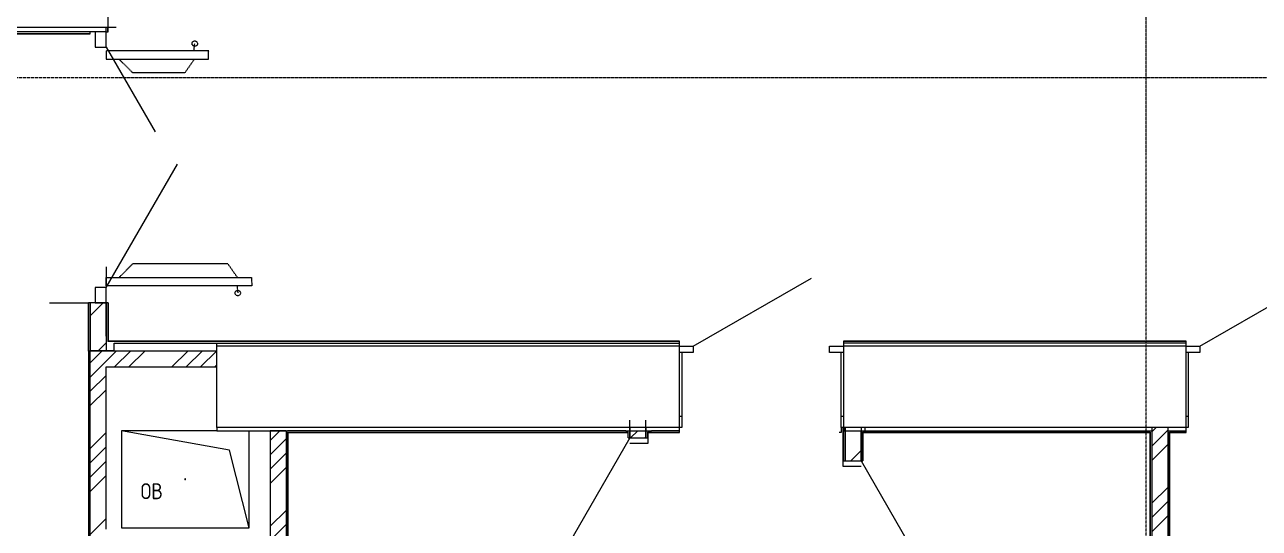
# Model space of a CAD drawing. Header units: millimetres. Extents: x -3929 to 624051, y 52832 to 514950.
# Drawn here: x 202462 to 210208, y 417836 to 420997 of the extents above; entities that cross this region are included whole.
import ezdxf

# ---------------------------------------------------------------- set-up
doc = ezdxf.new("R2010")
doc.units = ezdxf.units.MM
doc.linetypes.add('ADSK_Линия сетки', pattern=[25, 20, -2.5, 0, -2.5])
doc.linetypes.add('ADSK_Штриховая_ш3 п1_5', pattern=[4.5, 3, -1.5])
for name, color, linetype, lineweight in [('Аннотация', 7, 'Continuous', 18), ('Двери', 7, 'Continuous', 9), ('Обобщенные модели', 7, 'Continuous', 18), ('Оси', 253, 'Continuous', 9), ('Перекрытие', 7, 'Continuous', 18), ('Стены несущие', 7, 'Continuous', 30), ('Стены отделка', 7, 'Continuous', 30), ('Стены перегородки', 7, 'Continuous', 30), ('Стены штриховка', 7, 'Continuous', 9)]:
    doc.layers.add(name, color=color, linetype=linetype, lineweight=lineweight)
doc.layers.add('Линии', color=7, linetype='Continuous', lineweight=9, true_color=0x00a600)
doc.layers.add('стояки', color=7, linetype='Continuous')
doc.styles.add('GOST Common_4', font='GOST_Common.ttf', dxfattribs={"width": 0.9, "height": 200})

# ---------------------------------------------------------------- blocks, each defined once
blk = doc.blocks.new('4 этаж')
at = {"layer": 'Двери', "color": 253, "lineweight": 0}
for p, q in [((393712.4, 10735.7), (393642.4, 10735.7)), ((393642.4, 10735.7), (393642.4, 10640.7)), ((393712.4, 10640.7), (393712.4, 10735.7)), ((393642.4, 10640.7), (393712.4, 10640.7)), ((393712.4, 10640.7), (394019.9, 10108.1)), ((393712.4, 9130.7), (394159.9, 9905.8)), ((397395.5, 8763.2), (398136.8, 9191.2)), ((400575, 8763.2), (401316.3, 9191.2)), ((393712.4, 9130.7), (393642.4, 9130.7)), ((393642.4, 9130.7), (393642.4, 9035.7)), ((393712.4, 9035.7), (393712.4, 9130.7)), ((393642.4, 9035.7), (393712.4, 9035.7)), ((397308.5, 8763.2), (397395.5, 8763.2)), ((397308.5, 8723.2), (397308.5, 8763.2)), ((397395.5, 8763.2), (397395.5, 8723.2)), ((398251.5, 8763.2), (398338.5, 8763.2)), ((398251.5, 8723.2), (398251.5, 8763.2)), ((398338.5, 8763.2), (398338.5, 8723.2)), ((400488, 8763.2), (400575, 8763.2)), ((400488, 8723.2), (400488, 8763.2)), ((400575, 8763.2), (400575, 8723.2)), ((397395.5, 8723.2), (397308.5, 8723.2)), ((398338.5, 8723.2), (398251.5, 8723.2)), ((400575, 8723.2), (400488, 8723.2)), ((396998.5, 8188.2), (396463.5, 7261.6)), ((398448.5, 8043.2), (398983.5, 7116.6))]:
    blk.add_line(p, q, dxfattribs=at)
at = {"layer": 'Линии', "color": 253, "linetype": 'ADSK_Штриховая_ш3 п1_5', "lineweight": 0}
for p, q in [((393712.3, 10617.8), (393711.6, 10564.8)), ((394355.4, 10617.8), (393712.3, 10617.8)), ((394262.9, 10617.8), (394268.1, 10662.5)), ((394354.6, 10564.8), (394355.4, 10617.8)), ((393711.6, 10564.8), (394354.6, 10564.8)), ((393878.3, 10479.8), (393793.3, 10564.8)), ((394265.7, 10564.8), (394206.2, 10479.8)), ((394206.2, 10479.8), (393878.3, 10479.8)), ((393878.5, 9279.8), (393793.5, 9194.8)), ((394476.4, 9279.8), (393878.5, 9279.8)), ((394535.9, 9194.8), (394476.4, 9279.8)), ((393712.4, 9141.8), (393711.7, 9194.8)), ((393711.7, 9194.8), (394624.8, 9194.8)), ((394625.5, 9141.8), (393712.4, 9141.8)), ((394533.1, 9141.8), (394538.2, 9097.1)), ((394624.8, 9194.8), (394625.5, 9141.8))]:
    blk.add_line(p, q, dxfattribs=at)
for centre in [(394268.1, 10662.5), (394538.2, 9097.1)]:
    blk.add_circle(centre, 17, dxfattribs=at)
at = {"layer": 'Обобщенные модели', "color": 253, "lineweight": 0}
for p, q in [((393808.5, 8233.2), (393808.5, 7623.2)), ((394405.9, 8233.2), (393808.5, 8233.2)), ((394486.5, 8111.2), (393808.5, 8233.2)), ((393808.5, 8233.2), (393808.5, 7623.2)), ((394405.9, 8233.2), (393808.5, 8233.2)), ((394608.5, 7623.2), (394608.5, 8233.2)), ((394608.5, 7623.2), (394608.5, 8233.2)), ((394608.5, 7623.2), (394486.5, 8111.2)), ((393808.5, 7623.2), (394608.5, 7623.2)), ((393808.5, 7623.2), (394608.5, 7623.2))]:
    blk.add_line(p, q, dxfattribs=at)
for start, end in [(0, 180), (60, 180), (180, 0), (180, 285), (15, 30)]:
    blk.add_arc((394208.5, 7928.2), 2.5, start, end, dxfattribs=at)
at = {"layer": 'Оси', "color": 253, "linetype": 'ADSK_Линия сетки', "lineweight": 0}
for p, q in [((400238.1, -2540.7), (400238.1, 24580.2)), ((351673.8, 10450), (417903.5, 10450))]:
    blk.add_line(p, q, dxfattribs=at)
at = {"layer": 'Перекрытие', "color": 253, "lineweight": 0}
for p, q in [((393712.4, 9261.2), (393712.4, 9130.7)), ((393355.8, 9035.7), (393600.4, 9035.7)), ((397323.5, 8723.2), (397323.5, 8253.2)), ((398323.5, 8253.2), (398323.5, 8723.2)), ((400501, 8723.2), (400501, 8253.2)), ((397323.5, 8323.2), (397308.5, 8323.2)), ((398338.5, 8323.2), (398323.5, 8323.2)), ((400501, 8323.2), (400488, 8323.2)), ((397323.5, 8253.2), (397308.5, 8253.2)), ((400501, 8253.2), (400488, 8253.2)), ((397110.5, 8153.2), (396998.8, 8153.2)), ((397110.5, 8188.2), (397110.5, 8153.2)), ((398336.5, 8008.2), (398336.5, 8043.2)), ((398449.1, 8008.2), (398336.5, 8008.2))]:
    blk.add_line(p, q, dxfattribs=at)
at = {"layer": 'Стены несущие', "color": 253, "lineweight": 0}
for p, q in [((394405.3, 8763.2), (394405.3, 8253.2)), ((397308.5, 8763.2), (394405.3, 8763.2)), ((400488, 8763.2), (398338.5, 8763.2)), ((394405.3, 8733.2), (393612.4, 8733.2)), ((393612.4, 6664.3), (393612.4, 8733.2)), ((397308.5, 8253.2), (397308.5, 8723.2)), ((398338.5, 8723.2), (398338.5, 8253.2)), ((400488, 8253.2), (400488, 8723.2)), ((393712.4, 8633.2), (394405.3, 8633.2)), ((393712.4, 7614.3), (393712.4, 8633.2)), ((397308.5, 8253.2), (394405.3, 8253.2)), ((394841, 8233.2), (394741, 8233.2)), ((394741, 8233.2), (394741, 6663.2)), ((394841, 8233.2), (394841, 6663.2)), ((400488, 8253.2), (398338.5, 8253.2))]:
    blk.add_line(p, q, dxfattribs=at)
at = {"layer": 'Стены отделка', "color": 253, "lineweight": 0}
for p, q in [((393692.4, 10735.7), (379476.1, 10735.7)), ((379638.1, 10723.7), (393612.4, 10723.7)), ((393612.4, 10723.7), (393612.4, 10735.7)), ((393712.4, 10735.7), (393724.4, 10735.7)), ((393724.4, 10735.7), (393724.4, 10765.7)), ((393612.4, 9035.7), (393600.4, 9035.7)), ((393724.4, 9035.7), (393600.4, 9035.7)), ((393600.4, 8733.2), (393600.4, 9035.7)), ((393692.4, 9035.7), (393612.4, 9035.7)), ((393612.4, 8733.2), (393612.4, 9035.7)), ((393724.4, 9035.7), (393712.4, 9035.7)), ((393712.4, 9035.7), (393712.4, 8733.2)), ((393724.4, 9035.7), (393724.4, 8795.2)), ((397308.5, 8795.2), (393724.4, 8795.2)), ((393762.4, 8735.7), (393762.4, 8783.2)), ((393762.4, 8783.2), (394405.3, 8783.2)), ((394405.3, 8783.2), (394405.3, 8763.2)), ((397308.5, 8763.2), (397308.5, 8795.2)), ((398338.5, 8795.2), (398338.5, 8763.2)), ((400488, 8795.2), (398338.5, 8795.2)), ((400488, 8763.2), (400488, 8795.2)), ((393612.4, 8733.2), (393600.4, 8733.2)), ((393600.4, 8733.2), (393600.4, 6654.3)), ((393612.4, 8735.7), (393762.4, 8735.7)), ((393612.4, 8733.2), (393612.4, 8735.7)), ((394405.9, 8253.2), (394405.9, 8233.2)), ((394405.9, 8233.2), (394851, 8233.2)), ((394853, 8221.2), (394853, 5773.2)), ((394853, 8221.2), (396986.5, 8221.2)), ((396973.5, 8233.2), (397133.5, 8233.2)), ((396986.5, 8188.2), (396986.5, 8221.2)), ((396998.5, 8188.2), (396998.5, 8253.2)), ((397098.5, 8253.2), (397098.5, 8188.2)), ((397110.5, 8221.2), (397308.5, 8221.2)), ((397110.5, 8221.2), (397110.5, 8188.2)), ((397308.5, 8221.2), (397308.5, 8253.2)), ((398323.5, 8221.2), (398311.5, 8221.2)), ((398338.5, 8253.2), (398323.5, 8253.2)), ((398323.5, 8253.2), (398323.5, 8221.2)), ((398336.5, 8043.2), (398336.5, 8253.2)), ((398338.5, 8253.2), (398338.5, 8233.2)), ((398338.5, 8233.2), (400273.5, 8233.2)), ((398348.5, 8043.2), (398348.5, 8253.2)), ((398448.5, 8253.2), (398448.5, 8043.2)), ((398460.5, 8221.2), (400261.5, 8221.2)), ((398460.5, 8221.2), (398460.5, 8043.2)), ((398473.5, 8223.2), (398473.5, 8253.2)), ((400261.5, 8221.2), (400261.5, 4795.2)), ((400373.5, 8233.2), (400488, 8233.2)), ((400385.5, 8221.2), (400488, 8221.2)), ((400385.5, 2415.2), (400385.5, 8221.2)), ((400488, 8221.2), (400488, 8253.2)), ((396986.5, 8188.2), (397110.5, 8188.2)), ((396986.5, 8188.2), (397110.5, 8188.2)), ((398336.5, 8043.2), (398460.5, 8043.2))]:
    blk.add_line(p, q, dxfattribs=at)
at = {"layer": 'Стены перегородки', "color": 253, "lineweight": 0}
for p, q in [((393724.4, 10765.7), (393724.4, 10885.7)), ((379464.1, 10765.7), (393774.4, 10765.7))]:
    blk.add_line(p, q, dxfattribs=at)
at = {"layer": 'Стены штриховка', "color": 253, "lineweight": 0}
for p, q in [((379638.1, 10725.7), (393612.4, 10725.7)), ((393712.4, 10735.7), (393712.4, 10765.7)), ((393722.4, 10735.7), (393722.4, 10765.7)), ((393602.4, 8733.2), (393602.4, 9035.7)), ((393612.4, 9035.7), (393612.4, 8735.7)), ((393612.4, 8825.7), (393612.4, 9035.7)), ((393712.4, 9035.7), (393712.4, 8735.7)), ((393712.4, 8825.7), (393712.4, 9035.7)), ((393722.4, 9035.7), (393722.4, 8793.2)), ((397308.5, 8793.2), (393722.4, 8793.2)), ((394405.3, 8783.2), (397308.5, 8783.2)), ((400488, 8793.2), (398338.5, 8793.2)), ((400488, 8783.2), (398338.5, 8783.2)), ((393602.4, 8733.2), (393602.4, 6652.3)), ((396998.5, 8188.2), (396998.5, 8300)), ((396998.5, 8188.2), (396998.5, 8300)), ((397098.5, 8188.2), (397098.5, 8300)), ((397098.5, 8188.2), (397098.5, 8300)), ((396973.5, 8233.2), (394851, 8233.2)), ((394851, 5773.2), (394851, 8223.2)), ((394851, 8223.2), (396988.5, 8223.2)), ((396988.5, 8188.2), (396988.5, 8223.2)), ((396998.5, 8253.2), (396998.5, 8188.2)), ((397098.5, 8253.2), (397098.5, 8188.2)), ((397108.5, 8223.2), (397308.5, 8223.2)), ((397108.5, 8223.2), (397108.5, 8188.2)), ((397308.5, 8233.2), (397133.5, 8233.2)), ((398338.5, 8043.2), (398338.5, 8253.2)), ((398348.5, 8253.2), (398348.5, 8043.2)), ((398348.5, 8043.2), (398348.5, 8233.2)), ((398448.5, 8253.2), (398448.5, 8043.2)), ((398448.5, 8043.2), (398448.5, 8233.2)), ((398458.5, 8223.2), (400263.5, 8223.2)), ((398458.5, 8223.2), (398458.5, 8043.2)), ((400263.5, 8223.2), (400263.5, 4793.2)), ((400273.5, 8253.2), (400273.5, 4783.2)), ((400373.5, 8253.2), (400373.5, 2403.2)), ((400383.5, 8223.2), (400488, 8223.2)), ((400383.5, 2413.2), (400383.5, 8223.2))]:
    blk.add_line(p, q, dxfattribs=at)
at = {"layer": 'Стены штриховка', "color": 253, "linetype": 'Continuous', "lineweight": 0}
for p, q in [((393612.4, 8954.3), (393693.9, 9035.7)), ((393663.3, 8735.7), (393712.4, 8784.8)), ((393612.4, 8659.8), (393685.7, 8733.1)), ((393712.4, 8670), (393775.1, 8732.7)), ((393765.4, 8633.2), (393865, 8732.8)), ((393855.2, 8633.2), (393954.8, 8732.9)), ((394124.6, 8633.2), (394224.5, 8733.1)), ((394214.4, 8633.2), (394314.4, 8733.2)), ((394304.2, 8633.2), (394404.2, 8733.2)), ((393612.4, 8570), (393712.4, 8670)), ((394394.1, 8633.2), (394405.3, 8644.5)), ((393612.4, 8480.2), (393712.4, 8580.2)), ((393612.4, 8390.4), (393712.4, 8490.4)), ((393612.4, 8121), (393712.4, 8221)), ((394741, 8172), (394802.3, 8233.2)), ((397002.3, 8188.2), (397047.3, 8233.2)), ((400273.5, 8226.5), (400300.2, 8253.2)), ((400273.5, 8136.7), (400373.5, 8236.7)), ((394741, 8082.2), (394841, 8182.2)), ((397092.1, 8188.2), (397098.5, 8194.6)), ((400273.5, 8046.9), (400373.5, 8146.9)), ((393612.4, 8031.2), (393712.4, 8131.2)), ((394741, 7992.4), (394841, 8092.4)), ((398384, 8043.2), (398448.5, 8107.8)), ((393612.4, 7941.4), (393712.4, 8041.4)), ((394741, 7902.6), (394841, 8002.6)), ((393612.4, 7851.6), (393712.4, 7951.6)), ((400273.5, 7777.5), (400373.5, 7877.5)), ((400273.5, 7687.7), (400373.5, 7787.7)), ((393612.4, 7582.2), (393712.4, 7682.2)), ((394741, 7633.2), (394841, 7733.2)), ((400273.5, 7597.9), (400373.5, 7697.9)), ((394741, 7543.4), (394841, 7643.4))]:
    blk.add_line(p, q, dxfattribs=at)
at = {"layer": 'Аннотация', "color": 253, "lineweight": 0, "style": 'GOST Common_4', "width": 0.9}
blk.add_text('ОВ', height=100, dxfattribs=at).set_placement((393928.2, 7803.3))

msp = doc.modelspace()

# ---------------------------------------------------------------- block references
at = {"layer": 'стояки', "color": 5, "lineweight": 40}
msp.add_blockref('4 этаж', (-190738.98, 410215.433), dxfattribs=at)

doc.saveas('drawing.dxf')
